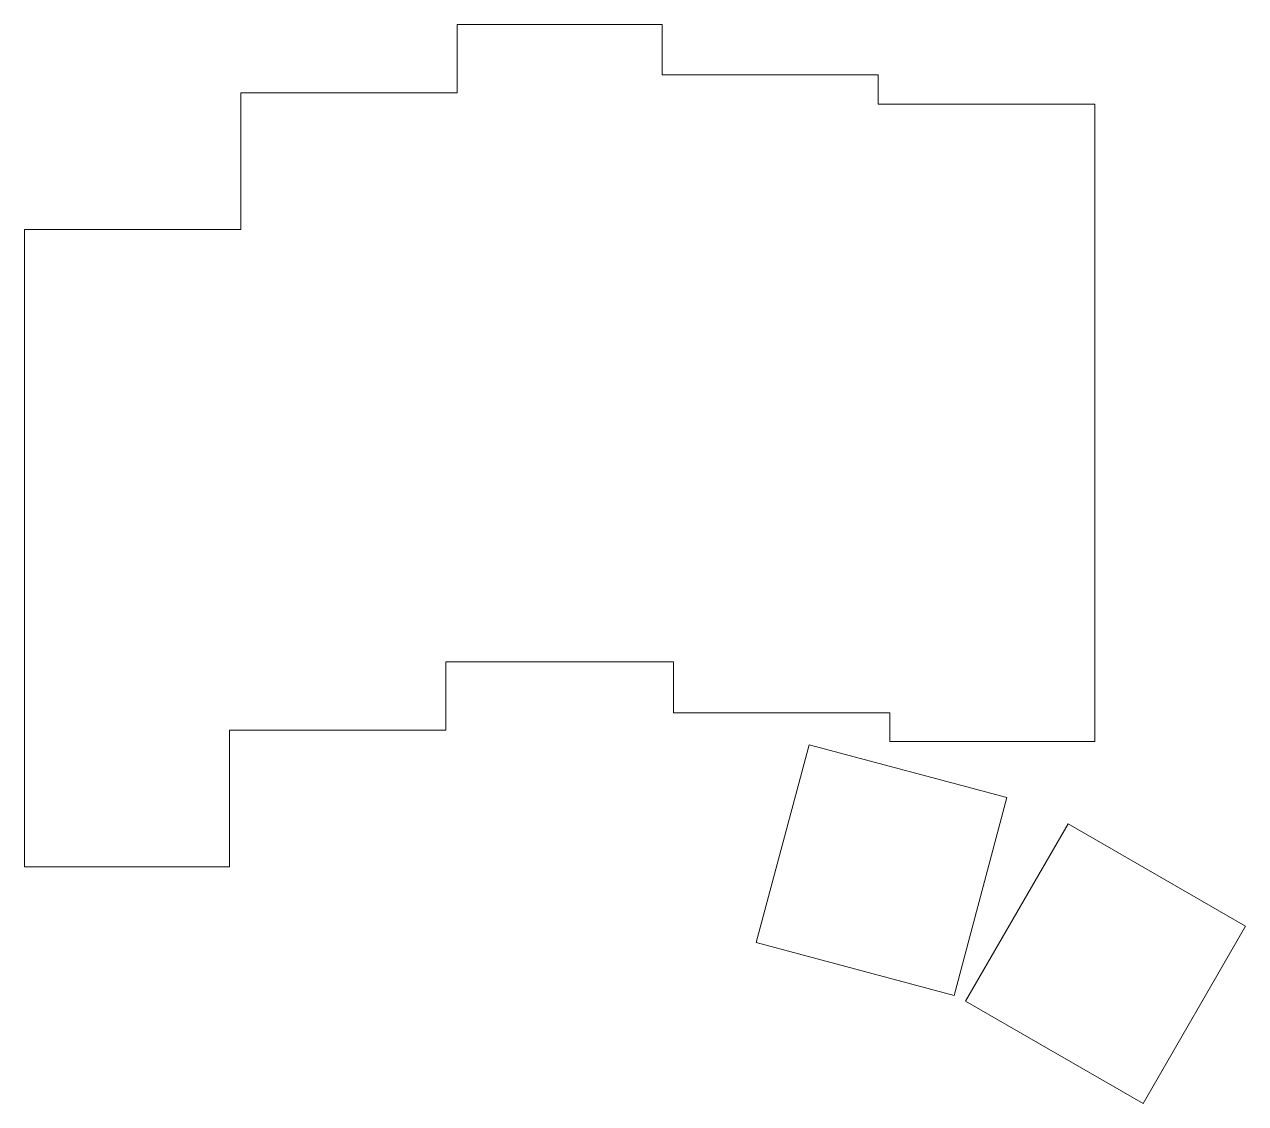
# Model space of a CAD drawing. Header units: millimetres. Extents: x 36 to 143, y -145 to -50.
import ezdxf

# ---------------------------------------------------------------- set-up
doc = ezdxf.new("R2010")
doc.units = ezdxf.units.MM
doc.layers.add('outline', color=1, linetype='CONTINUOUS', lineweight=0)

msp = doc.modelspace()

# ---------------------------------------------------------------- linework, layer by layer
at = {"layer": 'outline'}
for points in [[(36, -68), (54, -68), (55, -68), (55, -56), (74, -56), (74, -50), (92, -50), (92, -54.43), (110.99, -54.43), (110.99, -57), (130, -57), (130, -113), (112, -113), (112, -110.47), (93, -110.47), (93, -106), (73, -106), (73, -112), (54, -112), (54, -124), (36, -124), (36, -68)], [(100.25, -130.65), (117.64, -135.31), (122.29, -117.92), (104.91, -113.27), (100.25, -130.65)], [(118.65, -135.79), (134.24, -144.79), (143.24, -129.21), (127.66, -120.21), (118.65, -135.79)]]:
    msp.add_lwpolyline(points, dxfattribs=at)

doc.saveas('drawing.dxf')
